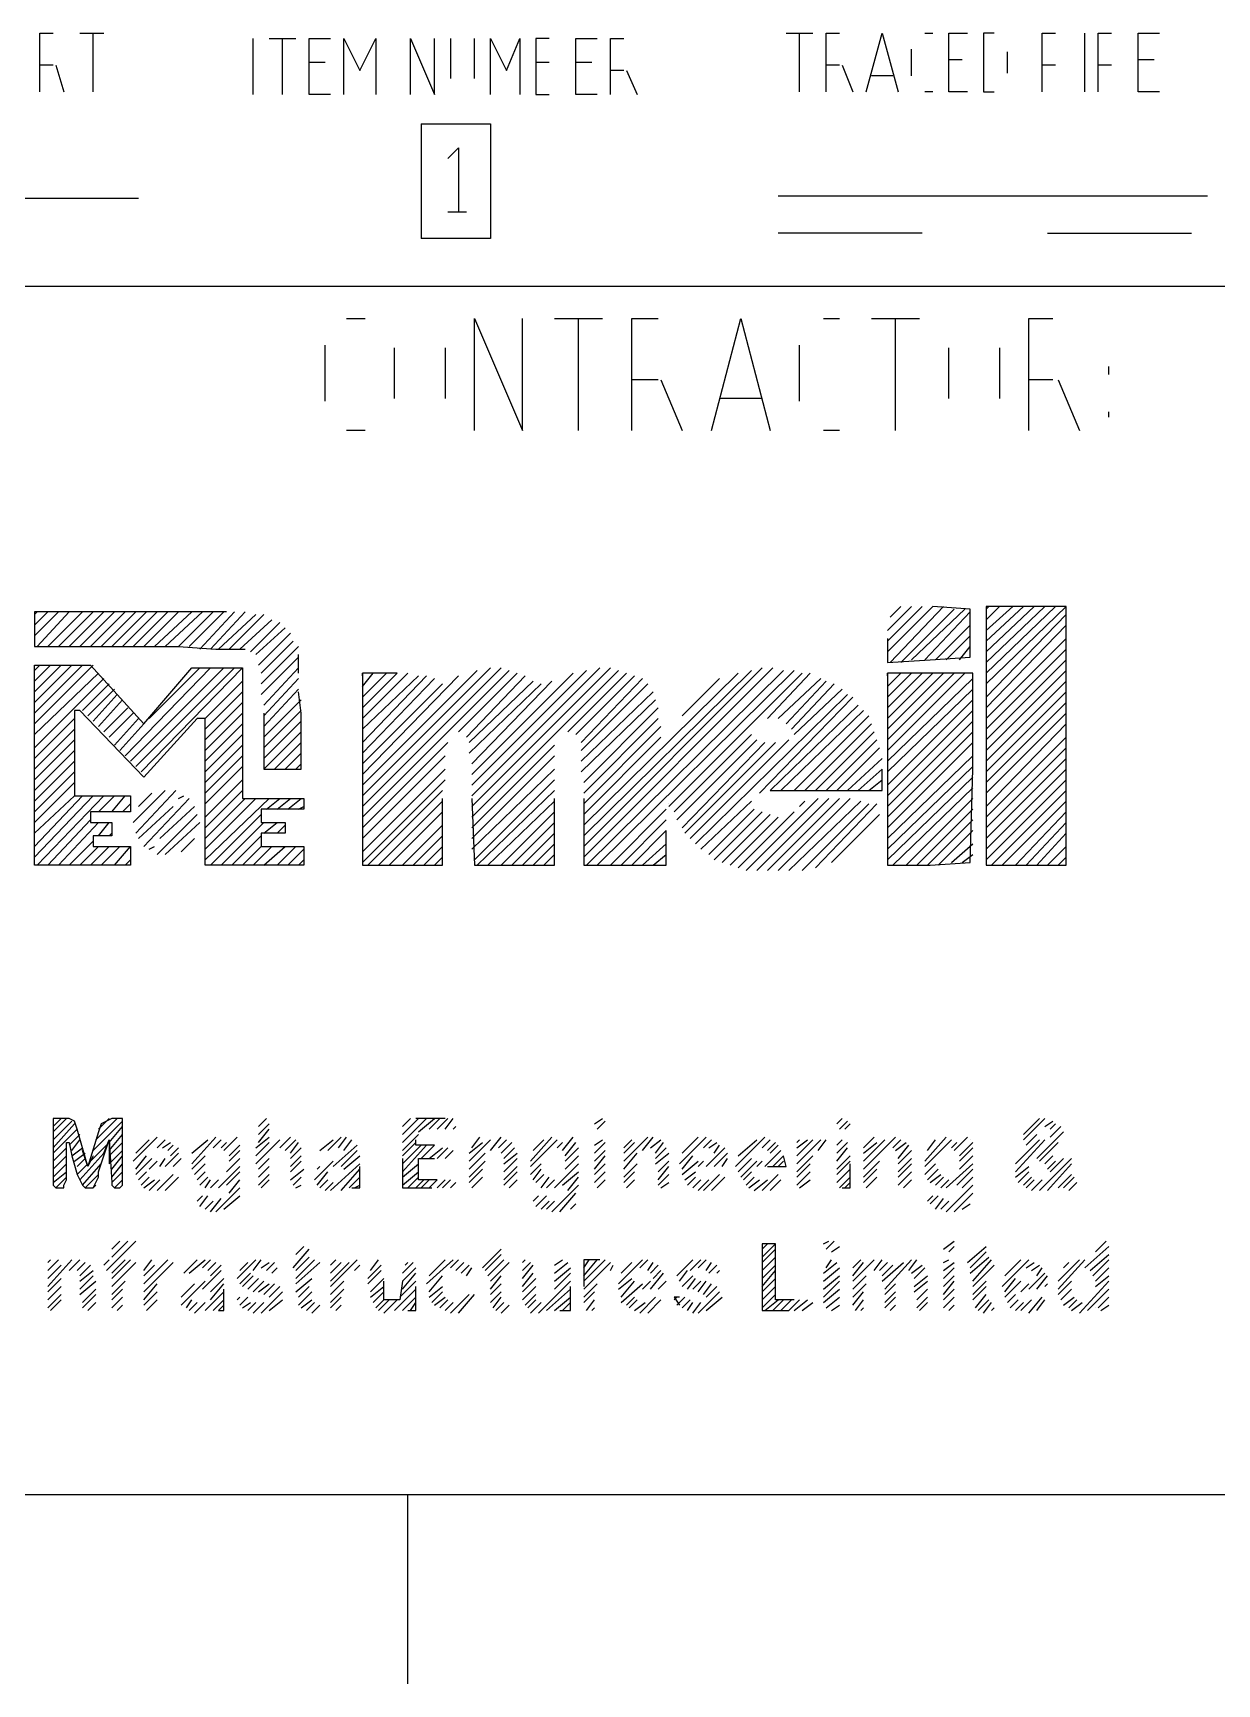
# Model space of a CAD drawing. Header units: millimetres. Extents: x 21 to 1147, y -811 to 126.
# Drawn here: x 766.7 to 819.9, y -811 to -736.7 of the extents above; entities that cross this region are included whole.
import ezdxf

# ---------------------------------------------------------------- set-up
doc = ezdxf.new("R2010")
doc.units = ezdxf.units.MM
doc.layers.add('EDITED_LINES', color=4, linetype='Continuous')

msp = doc.modelspace()

# ---------------------------------------------------------------- linework, layer by layer
at = {"layer": 'EDITED_LINES'}
for p, q in [((766.96, -739.36), (766.96, -736.72)), ((766.96, -736.72), (767.56, -736.72)), ((768.76, -736.72), (769.84, -736.72)), ((769.36, -739.36), (769.36, -736.72)), ((800.56, -736.72), (801.76, -736.72)), ((801.16, -739.36), (801.16, -736.72)), ((802.36, -739.36), (802.36, -736.72)), ((802.36, -736.72), (802.96, -736.72)), ((804.16, -739.36), (804.88, -736.72)), ((804.88, -736.72), (805.6, -739.36)), ((806.8, -736.72), (807.16, -736.72)), ((807.88, -739.36), (807.88, -736.72)), ((807.88, -736.72), (808.72, -736.72)), ((809.92, -736.72), (809.44, -736.72)), ((809.44, -736.72), (809.44, -739.36)), ((812.08, -739.36), (812.08, -736.72)), ((812.08, -736.72), (812.68, -736.72)), ((814, -739.36), (814, -736.72)), ((814.6, -739.36), (814.6, -736.72)), ((814.6, -736.72), (815.2, -736.72)), ((816.4, -739.36), (816.4, -736.72)), ((816.4, -736.72), (817.36, -736.72)), ((776.56, -739.48), (776.56, -736.96)), ((777.28, -736.96), (778.48, -736.96)), ((777.88, -739.48), (777.88, -736.96)), ((779.08, -739.48), (779.08, -736.96)), ((779.08, -736.96), (780.04, -736.96)), ((780.64, -739.48), (780.64, -736.96)), ((780.64, -736.96), (781.36, -738.4)), ((781.36, -738.4), (782.08, -736.96)), ((782.08, -736.96), (782.08, -739.48)), ((783.64, -739.48), (783.64, -736.96)), ((783.64, -736.96), (784.72, -739.48)), ((784.72, -739.48), (784.72, -736.96)), ((785.44, -736.96), (785.44, -738.76)), ((786.52, -738.76), (786.52, -736.96)), ((787.24, -739.48), (787.24, -736.96)), ((787.24, -736.96), (787.96, -738.4)), ((787.96, -738.4), (788.56, -736.96)), ((788.56, -736.96), (788.56, -739.48)), ((789.88, -736.96), (789.28, -736.96)), ((789.28, -736.96), (789.28, -739.48)), ((791.08, -739.48), (791.08, -736.96)), ((791.08, -736.96), (792.04, -736.96)), ((792.64, -739.48), (792.64, -736.96)), ((792.64, -736.96), (793.24, -736.96)), ((806.2, -738.64), (806.2, -737.44)), ((810.52, -738.52), (810.52, -737.56)), ((767.56, -738.16), (766.96, -738.16)), ((767.68, -738.16), (768.04, -739.36)), ((779.8, -738.04), (779.08, -738.04)), ((789.88, -738.04), (789.28, -738.04)), ((791.8, -738.04), (791.08, -738.04)), ((802.96, -738.16), (802.36, -738.16)), ((803.08, -738.16), (803.56, -739.36)), ((808.48, -737.92), (807.88, -737.92)), ((812.68, -738.16), (812.08, -738.16)), ((815.2, -738.16), (814.6, -738.16)), ((817.12, -737.92), (816.4, -737.92)), ((793.24, -738.4), (792.64, -738.4)), ((793.36, -738.4), (793.84, -739.48)), ((805.36, -738.64), (804.4, -738.64)), ((780.04, -739.48), (779.08, -739.48)), ((789.28, -739.48), (789.88, -739.48)), ((792.04, -739.48), (791.08, -739.48)), ((807.16, -739.36), (806.8, -739.36)), ((808.72, -739.36), (807.88, -739.36)), ((809.44, -739.36), (809.92, -739.36)), ((817.36, -739.36), (816.4, -739.36)), ((784.12, -740.8), (784.12, -745.96)), ((784.12, -740.8), (787.24, -740.8)), ((787.24, -740.8), (787.24, -745.96)), ((785.32, -742.36), (785.8, -741.88)), ((785.8, -741.88), (785.8, -744.76)), ((771.4, -744.16), (751.6, -744.16)), ((800.2, -744.04), (819.52, -744.04)), ((785.32, -744.76), (786.16, -744.76)), ((806.68, -745.72), (800.2, -745.72)), ((812.32, -745.72), (818.8, -745.72)), ((787.24, -745.96), (784.12, -745.96)), ((1137.28, -748.12), (52.24, -748.12)), ((780.76, -749.56), (781.6, -749.56)), ((786.52, -754.6), (786.52, -749.56)), ((786.52, -749.56), (788.68, -754.6)), ((788.68, -754.6), (788.68, -749.56)), ((790.12, -749.56), (792.28, -749.56)), ((791.2, -754.6), (791.2, -749.56)), ((793.6, -754.6), (793.6, -749.56)), ((793.6, -749.56), (794.8, -749.56)), ((797.2, -754.6), (798.52, -749.56)), ((798.52, -749.56), (799.84, -754.6)), ((802.24, -749.56), (802.96, -749.56)), ((804.4, -749.56), (806.56, -749.56)), ((805.48, -754.6), (805.48, -749.56)), ((811.48, -754.6), (811.48, -749.56)), ((811.48, -749.56), (812.56, -749.56)), ((779.8, -753.28), (779.8, -750.76)), ((782.92, -753.16), (782.92, -750.88)), ((785.2, -750.88), (785.2, -753.16)), ((801.16, -753.28), (801.16, -750.76)), ((807.88, -753.16), (807.88, -750.88)), ((810.16, -750.88), (810.16, -753.16)), ((794.8, -752.32), (793.6, -752.32)), ((794.92, -752.32), (795.88, -754.6)), ((812.56, -752.32), (811.48, -752.32)), ((812.8, -752.32), (813.76, -754.6)), ((815.08, -752.08), (815.08, -751.72)), ((799.48, -753.16), (797.56, -753.16)), ((815.08, -754), (815.08, -753.76)), ((781.6, -754.6), (780.76, -754.6)), ((802.96, -754.6), (802.24, -754.6)), ((771.88, -762.76), (766.72, -762.76)), ((766.72, -762.76), (766.72, -763.6)), ((766.72, -763.84), (767.8, -762.76)), ((766.72, -763.36), (767.32, -762.76)), ((766.72, -762.88), (766.84, -762.76)), ((766.84, -764.32), (768.28, -762.76)), ((767.32, -764.32), (768.88, -762.76)), ((767.8, -764.32), (769.36, -762.76)), ((768.28, -764.32), (769.84, -762.76)), ((768.76, -764.32), (770.32, -762.76)), ((769.24, -764.32), (770.8, -762.76)), ((769.72, -764.32), (771.28, -762.76)), ((770.2, -764.32), (771.76, -762.76)), ((770.68, -764.32), (772.24, -762.76)), ((771.16, -764.32), (772.72, -762.76)), ((771.64, -764.32), (773.2, -762.76)), ((775.36, -762.76), (771.88, -762.76)), ((772.12, -764.32), (773.8, -762.76)), ((772.6, -764.32), (774.28, -762.76)), ((773.2, -764.32), (774.76, -762.76)), ((773.68, -764.32), (775.24, -762.76)), ((774.16, -764.44), (775.72, -762.76)), ((774.64, -764.44), (776.2, -762.76)), ((805.12, -764.56), (807.16, -762.52)), ((805.12, -764.08), (806.68, -762.52)), ((805.12, -763.6), (806.2, -762.52)), ((805.24, -765.04), (807.64, -762.52)), ((805.24, -763), (805.72, -762.52)), ((805.72, -765.04), (808.12, -762.64)), ((806.2, -764.92), (808.6, -762.64)), ((806.8, -764.92), (808.84, -762.76)), ((808.84, -762.64), (807.16, -762.52)), ((808.84, -763.72), (808.84, -762.64)), ((809.56, -766), (813.16, -762.52)), ((809.56, -765.52), (812.68, -762.52)), ((809.56, -765.04), (812.2, -762.52)), ((809.56, -764.56), (811.72, -762.52)), ((809.56, -764.08), (811.24, -762.52)), ((809.56, -763.6), (810.76, -762.52)), ((809.56, -763.12), (810.16, -762.52)), ((809.56, -762.64), (809.68, -762.52)), ((811.36, -762.52), (809.56, -762.52)), ((809.56, -762.52), (809.56, -768.28)), ((813.16, -762.52), (811.36, -762.52)), ((813.16, -768.28), (813.16, -762.52)), ((775, -764.44), (776.68, -762.88)), ((775.48, -764.44), (777.04, -762.88)), ((775.96, -764.44), (777.4, -763.12)), ((776.44, -764.56), (777.76, -763.24)), ((776.68, -764.68), (778, -763.48)), ((807.28, -764.92), (808.84, -763.36)), ((809.56, -766.6), (813.16, -762.88)), ((809.56, -767.08), (813.16, -763.36)), ((766.72, -763.6), (766.72, -764.32)), ((766.72, -764.32), (771.4, -764.32)), ((771.4, -764.32), (773.2, -764.32)), ((773.2, -764.32), (774.88, -764.44)), ((776.8, -765.16), (778.24, -763.72)), ((776.92, -765.52), (778.36, -764.08)), ((776.92, -766), (778.6, -764.32)), ((805.12, -763.96), (805.12, -765.04)), ((807.76, -764.92), (808.84, -763.84)), ((808.36, -764.92), (808.84, -764.32)), ((808.84, -764.8), (808.84, -763.72)), ((809.56, -767.56), (813.16, -763.96)), ((774.88, -764.44), (776.2, -764.44)), ((776.92, -766.48), (778.6, -764.8)), ((778.6, -765.52), (778.6, -764.68)), ((805.12, -765.04), (807.04, -764.92)), ((807.04, -764.92), (808.84, -764.8)), ((808.84, -764.8), (808.84, -764.8)), ((809.56, -768.04), (813.16, -764.44)), ((809.56, -768.52), (813.16, -764.92)), ((766.72, -774.16), (766.72, -765.16)), ((766.72, -765.16), (769.24, -765.16)), ((766.72, -767.8), (769.36, -765.16)), ((766.72, -767.32), (768.88, -765.16)), ((766.72, -766.84), (768.4, -765.16)), ((766.72, -766.36), (767.92, -765.16)), ((766.72, -765.88), (767.44, -765.16)), ((766.72, -765.4), (766.96, -765.16)), ((766.72, -768.28), (769.6, -765.52)), ((766.72, -768.88), (769.84, -765.76)), ((769.24, -765.16), (771.64, -767.8)), ((770.8, -769.24), (774.64, -765.28)), ((771.04, -769.48), (775.24, -765.28)), ((771.28, -769.72), (775.72, -765.28)), ((771.52, -769.96), (776.08, -765.28)), ((771.64, -767.8), (773.8, -765.28)), ((771.88, -767.56), (774.16, -765.28)), ((773.8, -765.28), (776.08, -765.28)), ((776.08, -765.28), (776.08, -771.16)), ((777.04, -766.96), (778.6, -765.28)), ((777.04, -767.44), (778.6, -765.76)), ((781.48, -771.52), (787.72, -765.28)), ((781.48, -771.04), (787.24, -765.28)), ((781.48, -772), (788.08, -765.4)), ((781.48, -770.56), (786.64, -765.4)), ((781.48, -767.56), (783.52, -765.52)), ((781.48, -767.08), (783.04, -765.52)), ((781.48, -766.6), (782.56, -765.52)), ((781.48, -766.12), (781.96, -765.52)), ((781.48, -765.64), (781.48, -765.52)), ((783.04, -765.52), (781.48, -765.52)), ((781.48, -765.52), (781.48, -769.84)), ((781.48, -770.08), (785.8, -765.64)), ((781.48, -768.64), (784.36, -765.64)), ((781.48, -768.04), (784, -765.64)), ((781.48, -769.12), (784.72, -765.76)), ((785.8, -768.16), (788.44, -765.52)), ((786.16, -768.4), (788.8, -765.64)), ((786.4, -771.52), (792.64, -765.28)), ((786.4, -771.04), (792.16, -765.28)), ((786.4, -772), (793, -765.4)), ((786.4, -770.56), (791.56, -765.4)), ((786.4, -770.08), (790.96, -765.52)), ((790.72, -768.16), (793.36, -765.52)), ((791.08, -768.28), (793.72, -765.64)), ((791.32, -768.64), (794.08, -765.76)), ((791.44, -773.8), (799.96, -765.28)), ((791.44, -773.32), (799.48, -765.28)), ((791.44, -772.84), (799, -765.4)), ((791.44, -772.36), (798.4, -765.52)), ((791.56, -774.16), (800.44, -765.4)), ((792.04, -774.16), (800.92, -765.4)), ((795.28, -771.52), (801.28, -765.52)), ((795.88, -767.44), (797.56, -765.76)), ((799.72, -767.56), (801.64, -765.52)), ((800.2, -767.56), (802.12, -765.76)), ((805.12, -769), (808.6, -765.52)), ((805.12, -768.52), (808.12, -765.52)), ((805.12, -768.04), (807.64, -765.52)), ((805.12, -767.56), (807.16, -765.52)), ((805.12, -767.08), (806.68, -765.52)), ((805.12, -766.6), (806.2, -765.52)), ((805.12, -766.12), (805.72, -765.52)), ((805.12, -765.64), (805.12, -765.52)), ((807.04, -765.52), (805.12, -765.52)), ((805.12, -765.52), (805.12, -769.84)), ((805.12, -769.48), (808.96, -765.76)), ((808.96, -765.52), (807.04, -765.52)), ((808.96, -769.84), (808.96, -765.52)), ((809.56, -769), (813.16, -765.4)), ((768.88, -767.2), (770.08, -766)), ((769.12, -767.44), (770.32, -766.24)), ((769.36, -767.68), (770.44, -766.48)), ((774.4, -767.56), (776.08, -765.88)), ((774.4, -768.04), (776.08, -766.36)), ((777.04, -767.92), (778.6, -766.24)), ((778.72, -767.32), (778.6, -766.36)), ((781.48, -769.6), (785.08, -766)), ((786.28, -768.64), (789.16, -765.88)), ((786.28, -769.12), (789.52, -766)), ((786.4, -769.6), (790, -765.88)), ((791.32, -769), (794.32, -766)), ((791.32, -769.48), (794.56, -766.36)), ((796.48, -773.2), (803.32, -766.48)), ((800.56, -767.8), (802.36, -765.88)), ((800.8, -768.04), (802.72, -766)), ((800.92, -768.28), (803.08, -766.24)), ((805.12, -769.96), (808.96, -766.24)), ((809.56, -769.48), (813.16, -765.88)), ((809.56, -769.96), (813.16, -766.36)), ((768.76, -767.2), (768.52, -767.2)), ((768.52, -767.2), (768.52, -771.04)), ((771.64, -770.2), (768.76, -767.2)), ((769.6, -767.92), (770.68, -766.72)), ((769.84, -768.16), (770.92, -767.08)), ((774.4, -768.52), (776.08, -766.84)), ((777.04, -768.4), (778.72, -766.72)), ((777.04, -768.88), (778.72, -767.2)), ((791.32, -769.96), (794.68, -766.72)), ((791.44, -770.44), (794.8, -767.08)), ((799.36, -770.92), (803.56, -766.6)), ((799.84, -770.8), (803.8, -766.96)), ((800.32, -770.8), (804.04, -767.2)), ((805.12, -770.56), (808.96, -766.72)), ((805.12, -771.04), (808.96, -767.2)), ((809.56, -770.44), (813.16, -766.84)), ((766.72, -769.36), (768.52, -767.56)), ((766.72, -769.84), (768.52, -768.04)), ((770.08, -768.4), (771.16, -767.32)), ((770.32, -768.76), (771.4, -767.56)), ((770.56, -769), (771.64, -767.8)), ((774.04, -767.56), (771.64, -770.2)), ((774.4, -767.56), (774.04, -767.56)), ((774.4, -769), (776.08, -767.32)), ((774.4, -774.16), (774.4, -767.56)), ((774.4, -769.48), (776.08, -767.8)), ((777.04, -767.32), (777.04, -769.84)), ((777.04, -769.36), (778.72, -767.68)), ((778.72, -769.84), (778.72, -767.32)), ((791.44, -770.92), (794.8, -767.56)), ((791.44, -771.4), (794.92, -767.92)), ((800.92, -770.8), (804.28, -767.44)), ((801.4, -770.8), (804.4, -767.8)), ((805.12, -771.52), (808.96, -767.68)), ((809.56, -770.92), (813.16, -767.32)), ((809.56, -771.52), (813.16, -767.8)), ((766.72, -770.32), (768.52, -768.52)), ((774.4, -769.96), (776.08, -768.28)), ((774.4, -770.44), (776.08, -768.76)), ((777.04, -769.84), (778.72, -768.16)), ((777.52, -769.84), (778.72, -768.64)), ((781.48, -772.48), (785.32, -768.64)), ((786.4, -772.48), (790.12, -768.76)), ((791.44, -771.88), (794.92, -768.4)), ((795.52, -771.76), (799, -768.28)), ((795.64, -772.12), (799.24, -768.52)), ((795.88, -772.48), (799.6, -768.64)), ((796, -772.72), (800.08, -768.64)), ((796.24, -772.96), (800.68, -768.52)), ((801.88, -770.8), (804.52, -768.16)), ((802.36, -770.8), (804.64, -768.52)), ((805.12, -772), (808.96, -768.16)), ((805.12, -772.48), (808.96, -768.64)), ((809.56, -768.28), (809.56, -774.16)), ((809.56, -772), (813.16, -768.4)), ((813.16, -774.16), (813.16, -768.28)), ((766.72, -770.8), (768.52, -769)), ((766.72, -771.28), (768.52, -769.48)), ((774.4, -770.92), (776.08, -769.24)), ((778, -769.84), (778.72, -769.12)), ((781.48, -772.96), (785.2, -769.24)), ((786.4, -772.96), (790.12, -769.24)), ((802.84, -770.8), (804.76, -768.88)), ((803.32, -770.8), (804.88, -769.36)), ((805.12, -772.96), (808.96, -769.24)), ((809.56, -772.48), (813.16, -768.88)), ((809.56, -772.96), (813.16, -769.36)), ((766.72, -771.76), (768.52, -769.96)), ((774.4, -771.4), (776.08, -769.72)), ((777.04, -769.84), (777.88, -769.84)), ((777.88, -769.84), (778.72, -769.84)), ((778.48, -769.84), (778.72, -769.6)), ((781.48, -773.56), (785.2, -769.84)), ((781.48, -769.84), (781.48, -774.16)), ((786.4, -773.44), (790.12, -769.84)), ((803.8, -770.8), (804.88, -769.84)), ((804.88, -770.8), (804.88, -769.84)), ((805.12, -773.44), (808.96, -769.72)), ((805.12, -769.84), (805.12, -774.16)), ((805.12, -773.92), (808.96, -770.2)), ((808.84, -774.04), (808.96, -769.84)), ((809.56, -773.44), (813.16, -769.84)), ((766.72, -772.24), (768.52, -770.44)), ((771.16, -772.24), (772.6, -770.8)), ((771.28, -772.72), (773.08, -770.8)), ((771.4, -771.52), (772, -770.92)), ((774.4, -772), (776.08, -770.32)), ((774.4, -772.48), (776.08, -770.8)), ((781.48, -774.04), (785.2, -770.32)), ((781.72, -774.16), (785.08, -770.8)), ((786.52, -773.92), (790.12, -770.32)), ((786.64, -774.16), (790.12, -770.8)), ((799.84, -770.8), (801.76, -770.8)), ((801.76, -770.8), (804.88, -770.8)), ((804.28, -770.8), (804.88, -770.32)), ((804.76, -770.8), (804.88, -770.8)), ((805.36, -774.16), (808.96, -770.68)), ((809.56, -773.92), (813.16, -770.32)), ((809.8, -774.16), (813.16, -770.8)), ((766.72, -773.8), (769.36, -771.04)), ((766.72, -773.32), (768.88, -771.04)), ((766.72, -772.72), (768.52, -771.04)), ((766.84, -774.16), (769.84, -771.04)), ((768.52, -771.04), (771.04, -771.04)), ((771.04, -771.76), (769.24, -771.76)), ((769.24, -771.76), (769.24, -772.24)), ((769.6, -771.76), (770.32, -771.04)), ((770.2, -771.76), (770.8, -771.04)), ((770.68, -771.76), (771.04, -771.4)), ((771.04, -771.04), (771.04, -771.76)), ((771.4, -772.96), (772.96, -771.52)), ((771.64, -773.32), (773.68, -771.16)), ((772.36, -772.96), (773.92, -771.52)), ((773.2, -771.16), (773.44, -771.04)), ((774.4, -773.92), (777.28, -771.16)), ((774.4, -773.44), (776.68, -771.16)), ((774.4, -772.96), (776.2, -771.16)), ((776.08, -771.16), (778.84, -771.16)), ((778.84, -771.64), (776.92, -771.64)), ((776.92, -771.64), (776.92, -772.24)), ((777.16, -771.64), (777.76, -771.16)), ((777.64, -771.64), (778.24, -771.16)), ((778.12, -771.64), (778.72, -771.16)), ((778.6, -771.64), (778.84, -771.52)), ((778.84, -771.16), (778.84, -771.64)), ((782.2, -774.16), (785.08, -771.28)), ((782.68, -774.16), (785.08, -771.76)), ((785.08, -774.16), (785.08, -771.16)), ((786.4, -771.16), (786.52, -774.16)), ((787.12, -774.16), (790.12, -771.28)), ((787.72, -774.16), (790.12, -771.76)), ((790.12, -774.16), (790.12, -771.16)), ((791.44, -771.16), (791.44, -774.16)), ((792.64, -774.16), (795.16, -771.64)), ((795.28, -771.4), (795.28, -771.4)), ((796.72, -773.44), (799, -771.28)), ((797.08, -773.68), (799.12, -771.64)), ((797.32, -773.92), (799.48, -771.76)), ((798.4, -774.28), (800.92, -771.76)), ((798.76, -774.4), (802, -771.16)), ((799.24, -774.4), (802.48, -771.16)), ((799.72, -774.4), (802.96, -771.16)), ((800.2, -774.4), (803.44, -771.16)), ((800.68, -774.4), (803.92, -771.28)), ((801.16, -771.52), (801.4, -771.28)), ((801.28, -774.4), (804.28, -771.4)), ((801.88, -774.28), (804.64, -771.4)), ((805.96, -774.16), (808.96, -771.16)), ((806.44, -774.16), (808.96, -771.64)), ((810.28, -774.16), (813.16, -771.28)), ((810.88, -774.16), (813.16, -771.76)), ((767.32, -774.16), (769.24, -772.12)), ((767.8, -774.16), (769.6, -772.24)), ((769.24, -772.24), (770.2, -772.24)), ((769.6, -772.84), (770.08, -772.24)), ((770.2, -772.24), (770.2, -772.84)), ((772.24, -773.68), (774.04, -771.88)), ((772.6, -773.68), (774.16, -772.24)), ((774.64, -774.16), (776.92, -771.88)), ((775.12, -774.16), (777.04, -772.24)), ((776.92, -772.24), (778, -772.24)), ((777.04, -772.72), (777.64, -772.24)), ((777.64, -772.72), (778, -772.36)), ((778, -772.24), (778, -772.72)), ((783.28, -774.16), (785.08, -772.36)), ((788.2, -774.16), (790.12, -772.24)), ((793.12, -774.16), (795.16, -772.12)), ((797.68, -774.04), (799.84, -771.88)), ((798.04, -774.16), (800.2, -772)), ((802.6, -774.04), (804.76, -771.88)), ((806.92, -774.16), (808.96, -772.12)), ((811.36, -774.16), (813.16, -772.24)), ((768.28, -774.16), (769.36, -773.08)), ((770.2, -772.84), (769.36, -772.84)), ((769.36, -772.84), (769.36, -773.32)), ((770.08, -772.84), (770.2, -772.72)), ((773.32, -773.56), (773.92, -772.96)), ((775.6, -774.16), (776.92, -772.84)), ((778, -772.72), (776.92, -772.72)), ((776.92, -772.72), (776.92, -773.32)), ((783.76, -774.16), (785.08, -772.84)), ((788.68, -774.16), (790.12, -772.72)), ((789.16, -774.16), (790.12, -773.2)), ((793.6, -774.16), (795.16, -772.6)), ((794.08, -774.16), (795.16, -773.2)), ((795.16, -774.16), (795.16, -772.6)), ((807.4, -774.16), (808.96, -772.6)), ((808, -774.04), (808.96, -773.2)), ((811.84, -774.16), (813.16, -772.72)), ((768.76, -774.16), (769.6, -773.32)), ((769.24, -774.16), (770.08, -773.32)), ((769.36, -773.32), (771.04, -773.32)), ((769.72, -774.16), (770.56, -773.32)), ((770.32, -774.16), (771.04, -773.32)), ((770.8, -774.16), (771.04, -773.92)), ((771.04, -773.32), (771.04, -774.16)), ((771.88, -773.44), (772.12, -773.32)), ((776.08, -774.16), (776.92, -773.32)), ((776.56, -774.16), (777.4, -773.32)), ((776.92, -773.32), (778.84, -773.32)), ((777.04, -774.16), (778, -773.32)), ((777.64, -774.16), (778.48, -773.32)), ((778.12, -774.16), (778.84, -773.44)), ((778.6, -774.16), (778.84, -773.92)), ((778.84, -773.32), (778.84, -774.16)), ((784.24, -774.16), (785.08, -773.32)), ((784.72, -774.16), (785.08, -773.8)), ((789.64, -774.16), (790.12, -773.68)), ((794.56, -774.16), (795.16, -773.68)), ((808.48, -774.04), (808.96, -773.68)), ((812.32, -774.16), (813.16, -773.32)), ((812.8, -774.16), (813.16, -773.8)), ((771.04, -774.16), (766.72, -774.16)), ((778.84, -774.16), (774.4, -774.16)), ((781.48, -774.16), (783.28, -774.16)), ((783.28, -774.16), (785.08, -774.16)), ((786.52, -774.16), (788.32, -774.16)), ((788.32, -774.16), (790.12, -774.16)), ((791.44, -774.16), (793.24, -774.16)), ((793.24, -774.16), (795.16, -774.16)), ((795.04, -774.16), (795.16, -774.16)), ((805.12, -774.16), (807.04, -774.16)), ((807.04, -774.16), (808.84, -774.04)), ((809.56, -774.16), (811.36, -774.16)), ((811.36, -774.16), (813.16, -774.16)), ((768.04, -785.56), (767.56, -785.56)), ((767.56, -785.56), (767.56, -787.12)), ((767.56, -785.56), (767.56, -788.32)), ((768.04, -785.56), (767.56, -785.56)), ((767.56, -786.16), (768.16, -785.56)), ((767.56, -785.92), (767.92, -785.56)), ((767.56, -786.52), (768.4, -785.68)), ((767.56, -786.88), (768.52, -785.8)), ((768.28, -785.56), (768.04, -785.56)), ((768.52, -785.68), (768.28, -785.56)), ((768.64, -786.04), (768.52, -785.68)), ((769.36, -787), (770.68, -785.68)), ((769.48, -786.52), (770.44, -785.56)), ((769.6, -786.04), (770.08, -785.56)), ((769.72, -785.8), (769.6, -786.16)), ((769.96, -785.68), (769.72, -785.8)), ((770.2, -785.56), (769.96, -785.68)), ((770.68, -785.56), (770.2, -785.56)), ((770.68, -785.56), (770.2, -785.56)), ((770.68, -787.12), (770.68, -785.56)), ((770.68, -787.12), (770.68, -785.56)), ((776.8, -785.92), (777.16, -785.56)), ((776.8, -786.28), (777.28, -785.8)), ((783.28, -786.64), (784.36, -785.56)), ((783.28, -786.28), (784, -785.56)), ((783.28, -785.92), (783.64, -785.56)), ((784.48, -785.56), (783.88, -785.56)), ((784, -786.16), (784.72, -785.56)), ((785.2, -785.56), (784.48, -785.56)), ((784.48, -786.04), (784.96, -785.56)), ((784.84, -786.04), (785.32, -785.56)), ((785.2, -786.04), (785.56, -785.56)), ((791.92, -785.8), (792.28, -785.56)), ((792.04, -786.04), (792.4, -785.68)), ((802.84, -785.8), (803.08, -785.56)), ((802.96, -786.04), (803.32, -785.68)), ((803.2, -786.04), (803.44, -785.8)), ((811.24, -786.52), (812.2, -785.56)), ((811.24, -786.28), (811.96, -785.56)), ((812.2, -785.92), (812.56, -785.68)), ((812.44, -786.04), (812.68, -785.8)), ((767.56, -787.12), (768.64, -786.04)), ((768.28, -786.76), (768.76, -786.28)), ((768.4, -787), (768.76, -786.52)), ((769.12, -787.72), (768.64, -786.04)), ((769.6, -786.16), (769.12, -787.72)), ((769.6, -787.96), (770.08, -786.52)), ((769.84, -787.12), (770.08, -786.52)), ((770.08, -786.64), (770.68, -785.92)), ((770.08, -787), (770.68, -786.28)), ((770.08, -786.52), (770.08, -787.6)), ((770.08, -786.52), (770.2, -788.44)), ((771.16, -787.48), (772.24, -786.4)), ((771.28, -787.12), (771.88, -786.52)), ((772.24, -786.88), (772.6, -786.52)), ((773.8, -787.6), (774.88, -786.4)), ((773.8, -787.12), (774.52, -786.52)), ((774.76, -786.88), (775.12, -786.52)), ((775.24, -787), (775.84, -786.4)), ((776.68, -786.88), (777.28, -786.4)), ((776.68, -787.6), (777.76, -786.52)), ((776.8, -786.64), (777.28, -786.04)), ((777.76, -786.88), (778.24, -786.4)), ((778, -787), (778.48, -786.52)), ((779.56, -787), (780.16, -786.52)), ((779.92, -787), (780.52, -786.4)), ((780.4, -786.88), (780.76, -786.4)), ((780.64, -787), (781, -786.52)), ((783.28, -787), (784, -786.28)), ((783.88, -786.76), (783.88, -786.52)), ((785.56, -786.04), (785.68, -785.92)), ((786.28, -787.48), (787.24, -786.52)), ((786.4, -786.88), (786.76, -786.4)), ((787.24, -787), (787.72, -786.4)), ((787.6, -786.88), (787.96, -786.52)), ((789.04, -787.48), (790, -786.4)), ((789.04, -787.72), (790.24, -786.52)), ((789.16, -787), (789.64, -786.52)), ((790.48, -787), (790.96, -786.4)), ((791.92, -786.76), (792.28, -786.52)), ((793.24, -787.48), (794.32, -786.4)), ((793.24, -786.88), (793.6, -786.52)), ((794.08, -787), (794.56, -786.4)), ((794.44, -786.88), (794.92, -786.52)), ((795.76, -787.6), (796.96, -786.4)), ((795.88, -787.12), (796.6, -786.4)), ((796.84, -786.88), (797.2, -786.52)), ((798.28, -787.72), (799.6, -786.4)), ((798.4, -787.24), (799.24, -786.52)), ((799.48, -786.88), (799.84, -786.52)), ((801.04, -787.6), (802.12, -786.52)), ((801.04, -787.24), (801.76, -786.52)), ((801.04, -786.88), (801.52, -786.52)), ((801.04, -786.64), (801.16, -786.52)), ((802, -787), (802.36, -786.52)), ((802.84, -786.76), (803.08, -786.52)), ((804.04, -786.88), (804.52, -786.4)), ((804.04, -787.48), (805, -786.52)), ((804.88, -787), (805.48, -786.4)), ((805.36, -786.88), (805.72, -786.52)), ((806.8, -787.48), (807.76, -786.4)), ((806.8, -787.72), (808, -786.52)), ((806.92, -787), (807.28, -786.52)), ((808.12, -787), (808.72, -786.4)), ((808.84, -786.52), (808.84, -786.52)), ((810.88, -787.96), (812.2, -786.52)), ((810.88, -787.6), (811.96, -786.52)), ((811.36, -786.76), (811.84, -786.28)), ((811.84, -787.36), (813.04, -786.16)), ((812.44, -786.4), (812.92, -785.92)), ((767.56, -787.48), (768.16, -786.88)), ((767.56, -787.84), (768.16, -787.24)), ((768.16, -788.32), (768.16, -786.64)), ((768.16, -786.64), (768.28, -786.64)), ((768.28, -786.64), (768.28, -786.64)), ((768.28, -786.64), (768.4, -787.24)), ((768.4, -787.24), (768.88, -786.88)), ((768.4, -787.24), (768.64, -788.08)), ((768.52, -787.48), (769, -787.12)), ((768.64, -787.72), (769, -787.36)), ((768.76, -788.32), (769.84, -787.12)), ((769.12, -787.72), (768.88, -787)), ((769.36, -787.24), (769.12, -787.72)), ((769.24, -787.48), (769.96, -786.76)), ((770.08, -787.24), (770.68, -786.64)), ((770.08, -787.6), (770.68, -787)), ((770.2, -787.84), (770.68, -787.24)), ((770.68, -788.2), (770.68, -787.12)), ((771.28, -787.84), (771.76, -787.24)), ((771.28, -788.08), (772, -787.36)), ((772.36, -787.72), (772.6, -787.36)), ((772.48, -786.88), (772.84, -786.64)), ((772.6, -787.72), (773.2, -787.12)), ((772.72, -787), (772.96, -786.76)), ((772.84, -787.24), (773.2, -786.88)), ((772.96, -787.72), (773.32, -787.36)), ((773.8, -787.84), (774.4, -787.24)), ((775.12, -786.88), (775.36, -786.64)), ((775.36, -787.96), (775.96, -787.36)), ((775.48, -787.24), (775.96, -786.76)), ((775.48, -787.48), (775.96, -787)), ((776.68, -787.24), (777.28, -786.64)), ((776.8, -787.84), (777.28, -787.36)), ((778.24, -787.12), (778.6, -786.64)), ((778.24, -787.36), (778.72, -786.88)), ((778.24, -787.72), (778.72, -787.24)), ((780.16, -787.72), (781.24, -786.76)), ((780.52, -787.72), (781.24, -787)), ((780.64, -787.84), (781.36, -787.24)), ((783.28, -787.24), (783.88, -786.64)), ((783.28, -787.96), (784.36, -786.76)), ((783.28, -787.6), (784.12, -786.76)), ((783.28, -787.36), (783.28, -788.68)), ((784.72, -786.76), (783.88, -786.76)), ((784, -787.84), (784, -787.36)), ((784, -787.36), (784.72, -787.36)), ((784.12, -787.36), (784.72, -786.76)), ((784.48, -787.36), (785.08, -786.88)), ((784.84, -787.36), (785.32, -786.88)), ((785.2, -787.36), (785.56, -787)), ((786.28, -787.12), (786.88, -786.64)), ((786.28, -787.84), (787, -787.12)), ((787.72, -787.12), (788.2, -786.64)), ((787.84, -787.36), (788.32, -786.88)), ((787.84, -787.6), (788.44, -787.12)), ((787.84, -787.96), (788.44, -787.36)), ((790.24, -786.88), (790.48, -786.64)), ((790.6, -787.24), (791.08, -786.64)), ((790.6, -787.48), (791.2, -786.88)), ((790.6, -787.84), (791.2, -787.24)), ((791.92, -787.12), (792.4, -786.64)), ((791.92, -787.48), (792.4, -787)), ((791.92, -787.84), (792.4, -787.24)), ((793.24, -787.12), (793.72, -786.64)), ((793.24, -787.84), (793.84, -787.12)), ((794.68, -787.12), (795.04, -786.64)), ((794.68, -787.36), (795.16, -786.88)), ((794.68, -787.6), (795.28, -787.12)), ((795.88, -787.84), (796.36, -787.24)), ((796.96, -787.72), (797.32, -787.36)), ((797.08, -786.88), (797.44, -786.64)), ((797.32, -787.12), (797.56, -786.76)), ((797.32, -787.36), (797.8, -786.88)), ((797.32, -787.72), (797.92, -787.12)), ((797.68, -787.72), (797.92, -787.36)), ((798.4, -787.96), (799, -787.36)), ((799.6, -787.72), (800.32, -787)), ((799.72, -787), (800.08, -786.64)), ((799.84, -787.12), (800.2, -786.76)), ((799.96, -787.72), (800.44, -787.24)), ((800.56, -787.72), (800.44, -787.24)), ((801.04, -787.96), (801.76, -787.24)), ((802.84, -787.12), (803.32, -786.64)), ((802.84, -787.48), (803.32, -786.88)), ((802.84, -787.84), (803.44, -787.24)), ((804.04, -787.12), (804.64, -786.64)), ((804.04, -787.84), (804.88, -787)), ((805.48, -787), (805.96, -786.64)), ((805.6, -787.36), (806.08, -786.76)), ((805.6, -787.6), (806.2, -787)), ((805.6, -787.96), (806.2, -787.36)), ((808, -786.88), (808.24, -786.64)), ((808.36, -787.24), (808.96, -786.64)), ((808.36, -787.48), (808.96, -786.88)), ((808.36, -787.84), (808.96, -787.24)), ((811.96, -787.48), (812.8, -786.64)), ((811.96, -788.8), (813.4, -787.36)), ((812.2, -787.6), (812.56, -787.24)), ((812.44, -787.96), (813.04, -787.36)), ((767.56, -788.2), (768.16, -787.6)), ((767.56, -788.44), (768.16, -787.96)), ((768.16, -788.32), (768.16, -787.72)), ((768.64, -788.08), (769.12, -787.6)), ((768.64, -788.08), (768.88, -788.56)), ((768.88, -788.56), (769.72, -787.6)), ((769, -788.68), (769.6, -788.08)), ((769.6, -788.2), (769.6, -787.96)), ((770.2, -788.2), (770.68, -787.6)), ((770.2, -788.44), (770.68, -787.96)), ((771.4, -788.32), (771.76, -787.96)), ((771.88, -787.84), (772.24, -787.48)), ((772.24, -788.8), (772.96, -788.08)), ((773.92, -788.08), (774.4, -787.6)), ((774.04, -788.32), (774.4, -787.96)), ((775, -788.68), (775.96, -787.72)), ((775.36, -788.56), (775.96, -787.96)), ((776.8, -788.2), (777.28, -787.72)), ((776.8, -788.56), (777.28, -788.08)), ((778.24, -787.96), (778.72, -787.48)), ((778.24, -788.32), (778.84, -787.84)), ((779.32, -788.32), (780.16, -787.48)), ((779.44, -787.84), (779.56, -787.72)), ((779.44, -788.56), (779.92, -787.96)), ((780.04, -788.8), (781.36, -787.6)), ((780.52, -788.8), (781.36, -787.84)), ((781.36, -788.68), (781.36, -787.72)), ((783.28, -788.2), (784, -787.6)), ((783.28, -788.56), (784, -787.96)), ((784, -788.32), (784, -787.84)), ((786.28, -788.2), (787, -787.48)), ((786.28, -788.44), (786.88, -787.84)), ((787.84, -788.32), (788.44, -787.72)), ((787.84, -788.56), (788.44, -787.96)), ((789.04, -788.08), (789.52, -787.6)), ((789.16, -788.32), (789.52, -787.84)), ((789.28, -788.44), (789.64, -788.08)), ((790.12, -788.68), (791.2, -787.6)), ((790.48, -788.56), (791.2, -787.96)), ((791.92, -788.08), (792.4, -787.6)), ((791.92, -788.44), (792.4, -787.96)), ((793.24, -788.2), (793.84, -787.6)), ((793.24, -788.44), (793.72, -787.96)), ((794.8, -787.96), (795.28, -787.48)), ((794.8, -788.32), (795.28, -787.72)), ((794.8, -788.56), (795.28, -788.08)), ((795.88, -788.08), (796.6, -787.48)), ((796, -788.32), (796.48, -787.96)), ((796.6, -787.72), (796.84, -787.48)), ((796.84, -788.8), (797.56, -788.08)), ((798.52, -788.2), (799.24, -787.48)), ((798.64, -788.32), (799, -787.96)), ((799.24, -787.72), (799.48, -787.48)), ((799.48, -788.8), (800.2, -788.08)), ((799.72, -787.72), (800.56, -787.72)), ((800.2, -787.72), (800.44, -787.48)), ((801.04, -788.2), (801.64, -787.6)), ((801.04, -788.56), (801.64, -787.96)), ((802.84, -788.08), (803.44, -787.48)), ((802.84, -788.44), (803.44, -787.84)), ((803.44, -788.68), (803.44, -787.6)), ((804.04, -788.2), (804.76, -787.48)), ((804.04, -788.44), (804.64, -787.84)), ((805.6, -788.2), (806.2, -787.6)), ((805.6, -788.56), (806.2, -787.96)), ((806.8, -788.08), (807.28, -787.6)), ((806.92, -788.32), (807.4, -787.84)), ((807.04, -788.44), (807.52, -788.08)), ((807.76, -788.68), (808.96, -787.6)), ((808.24, -788.56), (808.96, -787.84)), ((810.88, -788.2), (811.48, -787.72)), ((811, -788.44), (811.48, -787.96)), ((812.32, -787.84), (812.68, -787.48)), ((812.32, -788.8), (813.4, -787.6)), ((812.8, -788.68), (813.4, -788.08)), ((767.56, -788.32), (767.56, -788.56)), ((767.56, -788.56), (767.68, -788.68)), ((767.68, -788.68), (768.16, -788.2)), ((767.68, -788.68), (767.8, -788.68)), ((767.8, -788.68), (768.04, -788.68)), ((768.04, -788.56), (768.16, -788.32)), ((768.04, -788.68), (768.04, -788.56)), ((768.88, -788.56), (769, -788.68)), ((769, -788.68), (769.12, -788.68)), ((769.12, -788.68), (769.24, -788.68)), ((769.24, -788.68), (769.36, -788.68)), ((769.36, -788.68), (769.48, -788.44)), ((769.36, -788.68), (769.48, -788.56)), ((769.48, -788.44), (769.6, -788.2)), ((770.2, -788.44), (770.2, -788.56)), ((770.2, -788.56), (770.32, -788.68)), ((770.32, -788.68), (770.68, -788.32)), ((770.32, -788.68), (770.44, -788.68)), ((770.44, -788.68), (770.56, -788.68)), ((770.56, -788.68), (770.68, -788.56)), ((770.68, -788.56), (770.68, -788.2)), ((771.52, -788.56), (771.88, -788.2)), ((771.64, -788.68), (772.12, -788.32)), ((771.88, -788.8), (772.36, -788.32)), ((772.6, -788.8), (773.2, -788.2)), ((774.16, -788.56), (774.52, -788.2)), ((774.4, -788.68), (774.64, -788.32)), ((774.64, -788.68), (775, -788.32)), ((774.88, -789.76), (775.96, -788.68)), ((775.48, -788.92), (775.96, -788.32)), ((776.92, -788.68), (777.28, -788.32)), ((778.36, -788.56), (778.72, -788.2)), ((778.48, -788.68), (778.72, -788.56)), ((779.56, -788.68), (779.92, -788.32)), ((779.8, -788.8), (780.16, -788.44)), ((780.88, -788.68), (781.36, -788.2)), ((781, -788.68), (781.36, -788.68)), ((781.12, -788.68), (781.36, -788.56)), ((783.28, -788.68), (784.6, -788.68)), ((783.52, -788.68), (784, -788.2)), ((783.88, -788.68), (784.24, -788.32)), ((784.84, -788.32), (784, -788.32)), ((784.12, -788.68), (784.48, -788.32)), ((784.48, -788.68), (784.84, -788.32)), ((784.84, -788.68), (785.2, -788.32)), ((785.08, -788.68), (785.44, -788.32)), ((785.44, -788.68), (785.68, -788.44)), ((786.4, -788.68), (786.88, -788.2)), ((788.08, -788.68), (788.44, -788.32)), ((789.52, -788.68), (789.88, -788.2)), ((789.76, -788.68), (790.12, -788.32)), ((790, -789.76), (791.2, -788.56)), ((790.72, -788.8), (791.2, -788.2)), ((792.04, -788.68), (792.4, -788.32)), ((793.36, -788.68), (793.72, -788.32)), ((794.92, -788.68), (795.28, -788.44)), ((796.12, -788.56), (796.48, -788.2)), ((796.36, -788.68), (796.72, -788.32)), ((796.6, -788.8), (797.08, -788.32)), ((797.2, -788.8), (797.8, -788.2)), ((798.76, -788.56), (799.12, -788.2)), ((798.88, -788.68), (799.36, -788.32)), ((799.12, -788.8), (799.72, -788.32)), ((799.84, -788.8), (800.32, -788.32)), ((801.16, -788.68), (801.64, -788.32)), ((802.96, -788.68), (803.44, -788.2)), ((803.08, -788.68), (803.44, -788.68)), ((803.2, -788.68), (803.44, -788.44)), ((804.16, -788.68), (804.64, -788.2)), ((805.84, -788.68), (806.2, -788.32)), ((807.28, -788.56), (807.64, -788.2)), ((807.52, -788.68), (807.88, -788.32)), ((807.76, -789.76), (808.96, -788.56)), ((808.48, -788.68), (808.96, -788.2)), ((811.24, -788.56), (811.6, -788.2)), ((811.36, -788.68), (811.72, -788.32)), ((811.6, -788.8), (812.08, -788.32)), ((813.04, -788.68), (813.52, -788.2)), ((813.28, -788.8), (813.64, -788.44)), ((774.04, -789.28), (774.28, -789.04)), ((774.16, -789.52), (774.52, -789.04)), ((774.4, -789.64), (774.76, -789.28)), ((774.64, -789.76), (775.12, -789.16)), ((775.24, -789.64), (775.96, -789.04)), ((789.16, -789.28), (789.4, -789.04)), ((789.28, -789.52), (789.76, -789.04)), ((789.52, -789.64), (789.88, -789.28)), ((789.76, -789.64), (790.12, -789.28)), ((790.36, -789.76), (791.08, -788.92)), ((790.84, -789.64), (791.08, -789.4)), ((806.92, -789.28), (807.16, -789.04)), ((807.04, -789.4), (807.4, -789.04)), ((807.28, -789.64), (807.64, -789.16)), ((807.52, -789.64), (807.88, -789.28)), ((808.12, -789.76), (808.96, -788.92)), ((808.48, -789.64), (808.84, -789.4)), ((769.96, -792.4), (771.28, -791.08)), ((770.2, -791.8), (770.92, -791.08)), ((770.2, -791.44), (770.56, -791.08)), ((802.24, -791.2), (802.48, -791.08)), ((802.36, -791.44), (802.72, -791.08)), ((807.64, -791.44), (808.12, -791.08)), ((814.48, -791.56), (814.96, -791.08)), ((778.36, -792.28), (779.08, -791.44)), ((778.48, -791.68), (778.84, -791.32)), ((778.48, -792.4), (779.08, -791.8)), ((786.88, -792.28), (787.72, -791.44)), ((787, -792.4), (787.72, -791.68)), ((799.84, -791.2), (799.48, -791.2)), ((799.48, -791.2), (799.48, -792.64)), ((799.48, -791.8), (800.08, -791.2)), ((799.48, -791.44), (799.72, -791.2)), ((799.48, -792.04), (800.08, -791.44)), ((799.48, -792.4), (800.08, -791.8)), ((800.08, -791.2), (799.84, -791.2)), ((800.08, -792.4), (800.08, -791.2)), ((802.6, -791.56), (802.96, -791.32)), ((807.88, -791.56), (808.12, -791.32)), ((808.72, -792.04), (809.56, -791.32)), ((808.84, -792.28), (809.56, -791.56)), ((808.84, -792.52), (809.68, -791.8)), ((814, -792.28), (815.08, -791.32)), ((814.24, -792.4), (815.08, -791.68)), ((767.32, -793.12), (768.4, -791.92)), ((767.32, -792.4), (767.8, -791.92)), ((767.32, -792.04), (767.44, -791.92)), ((767.32, -792.76), (767.92, -792.16)), ((768.28, -792.4), (768.76, -791.92)), ((768.64, -792.4), (769, -792.04)), ((768.76, -792.64), (769.24, -792.16)), ((768.76, -792.88), (769.36, -792.4)), ((769.84, -792.16), (770.08, -791.92)), ((770.2, -792.76), (771.04, -791.92)), ((770.2, -792.52), (770.8, -791.92)), ((770.2, -793.12), (771.28, -792.04)), ((771.64, -793), (772.72, -791.92)), ((771.64, -792.4), (772, -791.92)), ((771.64, -793.36), (772.96, -792.04)), ((771.64, -792.64), (772.12, -792.16)), ((772.12, -792.16), (772.12, -792.16)), ((773.44, -792.52), (774.04, -791.92)), ((773.68, -792.52), (774.4, -791.92)), ((774.28, -792.28), (774.64, -791.92)), ((774.28, -793.24), (775.12, -792.4)), ((774.52, -792.4), (774.88, -792.04)), ((774.64, -792.64), (775.12, -792.16)), ((775.84, -792.76), (776.68, -791.92)), ((775.96, -792.4), (776.32, -792.04)), ((775.96, -793), (776.44, -792.52)), ((776.56, -792.4), (776.92, -791.92)), ((776.92, -792.28), (777.28, -792.04)), ((777.16, -792.4), (777.52, -792.04)), ((777.4, -792.52), (777.64, -792.28)), ((778.48, -792.76), (779.32, -791.92)), ((778.48, -793), (779.56, -792.04)), ((780.04, -793.12), (781.24, -791.92)), ((780.04, -792.16), (780.28, -791.92)), ((780.04, -792.88), (780.88, -792.04)), ((780.04, -792.52), (780.52, -792.04)), ((780.64, -792.16), (780.64, -792.16)), ((781.12, -792.4), (781.36, -792.16)), ((781.72, -792.76), (782.32, -792.16)), ((781.72, -793), (782.32, -792.4)), ((781.84, -792.4), (782.2, -791.92)), ((783.28, -792.52), (783.76, -792.04)), ((783.28, -792.88), (783.88, -792.28)), ((783.28, -793.24), (783.88, -792.52)), ((783.4, -792.16), (783.52, -792.04)), ((784.36, -793), (785.56, -791.92)), ((784.48, -792.64), (785.2, -791.92)), ((785.44, -792.28), (785.8, -791.92)), ((785.68, -792.4), (786.04, -792.04)), ((785.92, -792.52), (786.28, -792.16)), ((786.16, -792.64), (786.4, -792.28)), ((787.12, -792.64), (787.84, -791.92)), ((787.24, -792.88), (788.08, -792.04)), ((788.68, -792.04), (788.8, -791.92)), ((788.68, -792.4), (789.04, -792.04)), ((788.68, -792.76), (789.16, -792.16)), ((788.68, -793.12), (789.16, -792.52)), ((790.12, -792.16), (790.48, -791.92)), ((790.12, -792.52), (790.72, -792.04)), ((790.12, -792.88), (790.84, -792.28)), ((790.12, -793.24), (790.84, -792.52)), ((792.16, -791.92), (791.44, -791.92)), ((791.44, -791.92), (791.44, -793.12)), ((791.44, -792.88), (792.4, -791.92)), ((791.44, -792.64), (792.04, -791.92)), ((791.44, -792.28), (791.68, -791.92)), ((791.44, -793.24), (792.64, -792.04)), ((792.64, -792.4), (792.76, -792.16)), ((793, -793), (794.08, -791.92)), ((793.12, -792.52), (793.6, -792.04)), ((793.96, -792.28), (794.32, -791.92)), ((794.32, -792.4), (794.56, -792.04)), ((794.44, -792.52), (794.8, -792.16)), ((794.44, -793.24), (795.04, -792.52)), ((794.56, -792.76), (794.92, -792.4)), ((795.64, -792.64), (796.36, -791.92)), ((795.76, -792.88), (796.12, -792.4)), ((796.24, -792.4), (796.72, -791.92)), ((796.6, -792.28), (796.96, -791.92)), ((796.96, -792.4), (797.2, -792.04)), ((797.08, -792.52), (797.44, -792.16)), ((797.44, -792.52), (797.56, -792.4)), ((799.48, -792.76), (800.08, -792.16)), ((799.48, -793.12), (800.08, -792.4)), ((800.08, -793.72), (800.08, -792.4)), ((802.24, -792.52), (802.84, -792.04)), ((802.24, -792.88), (802.96, -792.28)), ((802.36, -792.28), (802.6, -791.92)), ((803.56, -792.88), (804.52, -791.92)), ((803.56, -792.28), (803.92, -791.92)), ((803.56, -792.64), (804.04, -792.04)), ((804.16, -792.16), (804.16, -792.16)), ((804.52, -792.4), (804.88, -791.92)), ((804.76, -792.4), (805.12, -792.04)), ((804.88, -792.88), (805.84, -792.04)), ((804.88, -792.64), (805.36, -792.16)), ((805, -793.24), (806.2, -791.92)), ((806.08, -792.4), (806.44, -791.92)), ((806.2, -792.52), (806.68, -792.16)), ((806.32, -792.76), (806.8, -792.28)), ((807.64, -792.04), (807.88, -791.92)), ((807.64, -792.4), (808.12, -792.04)), ((807.64, -792.76), (808.12, -792.28)), ((808.96, -792.88), (809.8, -791.92)), ((808.96, -793.12), (809.92, -792.16)), ((810.28, -793.12), (811.48, -791.92)), ((810.4, -792.64), (811.12, -791.92)), ((811.36, -792.28), (811.72, -792.04)), ((811.48, -793.24), (812.2, -792.52)), ((811.6, -792.4), (811.96, -792.16)), ((811.84, -792.64), (812.08, -792.28)), ((812.8, -793.24), (814, -791.92)), ((812.8, -792.88), (813.76, -791.92)), ((813.04, -792.28), (813.28, -792.04)), ((814.36, -792.64), (815.08, -791.92)), ((814.48, -792.88), (815.08, -792.28)), ((767.32, -793.36), (767.92, -792.76)), ((767.32, -793.72), (767.92, -793.12)), ((768.76, -793.24), (769.36, -792.64)), ((768.76, -793.48), (769.48, -792.88)), ((768.88, -793.84), (769.48, -793.24)), ((770.2, -793.48), (770.8, -792.88)), ((770.2, -793.72), (770.68, -793.24)), ((771.64, -793.72), (772.24, -793)), ((773.32, -793.96), (774.4, -792.88)), ((773.32, -793.6), (773.92, -793)), ((774.64, -793.36), (775.24, -792.76)), ((774.64, -793.72), (775.24, -793)), ((775.24, -794.2), (775.24, -793.24)), ((776.08, -793.12), (776.56, -792.64)), ((776.32, -793.24), (776.8, -792.76)), ((776.56, -793.36), (777.04, -792.88)), ((776.8, -793.36), (777.28, -793)), ((777.04, -793.48), (777.52, -793)), ((777.28, -793.6), (777.76, -793.12)), ((778.48, -793.36), (779.2, -792.76)), ((778.6, -793.6), (779.08, -793.12)), ((780.04, -793.48), (780.64, -792.88)), ((780.04, -793.84), (780.64, -793.24)), ((781.84, -793.36), (782.44, -792.76)), ((781.84, -793.6), (782.44, -793.12)), ((782.44, -793.72), (782.44, -792.88)), ((782.92, -794.2), (783.88, -793.24)), ((783.28, -792.88), (783.16, -793.72)), ((783.16, -793.6), (783.88, -792.88)), ((783.88, -794.2), (783.88, -793.12)), ((784.48, -793.36), (785.08, -792.64)), ((784.48, -793.6), (785.08, -793.12)), ((787.24, -793.24), (787.72, -792.64)), ((787.24, -793.48), (787.72, -793)), ((788.68, -793.36), (789.28, -792.76)), ((788.68, -793.72), (789.28, -793.12)), ((789.4, -794.32), (790.84, -792.88)), ((789.76, -794.2), (790.84, -793.24)), ((790.84, -794.2), (790.84, -793.12)), ((791.44, -793.6), (792.04, -793)), ((793, -793.24), (793.6, -792.76)), ((793.12, -793.6), (793.72, -792.88)), ((793.12, -793.84), (794.08, -793)), ((794.08, -793.24), (794.44, -792.88)), ((794.8, -793.24), (795.16, -792.88)), ((795.88, -793.12), (796.36, -792.64)), ((796.12, -793.24), (796.48, -792.76)), ((796.36, -793.24), (796.72, -792.88)), ((796.6, -793.36), (796.96, -792.88)), ((796.84, -793.48), (797.2, -793)), ((796.96, -793.6), (797.44, -793.12)), ((799.48, -792.64), (799.48, -794.2)), ((799.48, -793.36), (800.08, -792.76)), ((799.48, -793.72), (800.08, -793.12)), ((802.24, -793.24), (802.96, -792.64)), ((802.24, -793.6), (802.96, -792.88)), ((802.24, -793.84), (802.96, -793.24)), ((803.56, -793.24), (804.16, -792.64)), ((803.56, -793.6), (804.16, -793)), ((805, -793.48), (805.48, -793)), ((806.32, -793.12), (806.92, -792.64)), ((806.32, -793.36), (806.92, -792.88)), ((806.44, -793.72), (806.92, -793.24)), ((807.64, -793.12), (808.12, -792.64)), ((807.64, -793.48), (808.12, -792.88)), ((807.64, -793.72), (808.12, -793.24)), ((808.96, -793.48), (809.56, -792.88)), ((808.96, -793.72), (809.56, -793.12)), ((810.4, -793.36), (810.88, -792.76)), ((810.4, -793.6), (811.12, -792.88)), ((811.12, -793.36), (811.48, -793)), ((811.84, -793.24), (812.32, -792.64)), ((812.2, -793.12), (812.32, -793)), ((812.8, -793.48), (813.4, -792.88)), ((812.92, -793.72), (813.4, -793.24)), ((813.76, -794.32), (815.08, -792.88)), ((814.12, -794.2), (815.08, -793.24)), ((814.48, -793.12), (815.08, -792.64)), ((767.32, -794.08), (767.92, -793.48)), ((767.44, -794.2), (767.92, -793.72)), ((768.88, -794.08), (769.48, -793.48)), ((769.12, -794.2), (769.48, -793.84)), ((770.2, -794.08), (770.68, -793.6)), ((770.44, -794.2), (770.68, -793.96)), ((771.64, -793.96), (772.24, -793.36)), ((771.76, -794.2), (772.24, -793.72)), ((773.56, -794.08), (773.8, -793.72)), ((773.68, -794.2), (774.04, -793.84)), ((773.92, -794.32), (774.4, -793.84)), ((774.4, -794.2), (775.24, -793.36)), ((774.76, -794.2), (775.24, -793.72)), ((775, -794.2), (775.24, -793.96)), ((775.84, -793.72), (775.96, -793.6)), ((775.96, -793.96), (776.32, -793.6)), ((776.08, -794.08), (776.44, -793.84)), ((776.32, -794.2), (776.68, -793.84)), ((776.56, -794.32), (777.04, -793.84)), ((776.92, -794.32), (777.88, -793.36)), ((777.28, -794.2), (777.88, -793.72)), ((778.6, -793.96), (779.2, -793.36)), ((778.72, -794.08), (779.2, -793.72)), ((778.96, -794.2), (779.32, -793.84)), ((779.2, -794.32), (779.56, -793.96)), ((780.04, -794.08), (780.52, -793.6)), ((780.28, -794.2), (780.52, -793.96)), ((781.96, -793.84), (782.44, -793.36)), ((782.08, -794.08), (782.44, -793.72)), ((782.2, -794.2), (782.68, -793.72)), ((782.8, -793.72), (782.44, -793.72)), ((782.44, -794.32), (783.04, -793.72)), ((783.16, -793.72), (782.8, -793.72)), ((783.28, -794.2), (783.88, -793.6)), ((783.64, -794.2), (783.88, -793.84)), ((784.6, -793.84), (785.08, -793.36)), ((784.72, -793.96), (785.2, -793.6)), ((784.96, -794.08), (785.32, -793.72)), ((785.2, -794.2), (785.56, -793.84)), ((785.44, -794.32), (786.28, -793.48)), ((785.8, -794.32), (786.52, -793.48)), ((787.24, -793.84), (787.72, -793.36)), ((787.36, -794.08), (787.72, -793.6)), ((787.48, -794.2), (787.84, -793.84)), ((787.72, -794.32), (788.08, -793.96)), ((788.8, -793.96), (789.28, -793.48)), ((788.92, -794.08), (789.28, -793.72)), ((789.04, -794.32), (789.52, -793.84)), ((790.12, -794.2), (790.84, -793.6)), ((790.48, -794.2), (790.84, -793.84)), ((791.44, -793.84), (791.92, -793.36)), ((791.56, -794.2), (791.92, -793.72)), ((793.36, -793.96), (793.72, -793.6)), ((793.48, -794.08), (793.84, -793.72)), ((793.72, -794.2), (794.2, -793.84)), ((793.96, -794.32), (794.68, -793.6)), ((794.32, -794.32), (794.92, -793.72)), ((795.76, -793.6), (795.52, -793.6)), ((795.52, -793.6), (795.76, -793.96)), ((795.52, -793.72), (795.64, -793.6)), ((795.64, -793.96), (796, -793.6)), ((795.88, -794.08), (796.24, -793.72)), ((796.12, -794.2), (796.36, -793.84)), ((796.36, -794.32), (796.72, -793.84)), ((796.6, -794.32), (797.56, -793.36)), ((796.96, -794.2), (797.68, -793.6)), ((799.48, -794.08), (800.08, -793.48)), ((799.6, -794.2), (800.2, -793.72)), ((799.96, -794.2), (800.44, -793.72)), ((800.92, -793.72), (800.08, -793.72)), ((800.32, -794.2), (800.8, -793.72)), ((800.68, -794.2), (801.16, -793.72)), ((800.92, -794.2), (801.52, -793.72)), ((801.28, -794.2), (801.76, -793.84)), ((802.36, -794.08), (802.96, -793.6)), ((802.6, -794.2), (802.96, -793.96)), ((803.56, -793.96), (804.04, -793.36)), ((803.68, -794.2), (804.04, -793.72)), ((805, -793.84), (805.48, -793.36)), ((805, -794.08), (805.48, -793.6)), ((805.24, -794.2), (805.48, -793.96)), ((806.44, -794.08), (806.92, -793.6)), ((806.56, -794.2), (806.92, -793.84)), ((807.64, -794.08), (808.12, -793.6)), ((807.88, -794.2), (808.12, -793.96)), ((809.08, -794.08), (809.56, -793.48)), ((809.2, -794.2), (809.68, -793.72)), ((809.44, -794.32), (809.8, -793.84)), ((810.52, -793.84), (810.88, -793.48)), ((810.64, -794.08), (811, -793.72)), ((810.88, -794.2), (811.24, -793.84)), ((811.12, -794.2), (811.6, -793.72)), ((811.48, -794.32), (812.08, -793.6)), ((811.84, -794.2), (812.2, -793.72)), ((813.04, -793.96), (813.52, -793.6)), ((813.28, -794.08), (813.64, -793.72)), ((813.4, -794.2), (813.88, -793.84)), ((814.6, -794.08), (815.08, -793.6)), ((814.72, -794.2), (815.08, -793.96)), ((775, -794.2), (775.24, -794.2)), ((783.52, -794.2), (783.88, -794.2)), ((783.88, -794.2), (783.88, -794.2)), ((790.36, -794.2), (790.84, -794.2)), ((790.72, -794.2), (790.84, -794.2)), ((791.8, -794.2), (791.92, -794.08)), ((799.48, -794.2), (800.68, -794.2)), ((803.92, -794.2), (804.04, -794.08)), ((809.8, -794.2), (809.92, -794.08)), ((814.48, -794.08), (814.48, -794.08)), ((569.8, -802.48), (884.08, -802.48)), ((783.52, -811), (783.52, -802.48))]:
    msp.add_line(p, q, dxfattribs=at)

doc.saveas('drawing.dxf')
